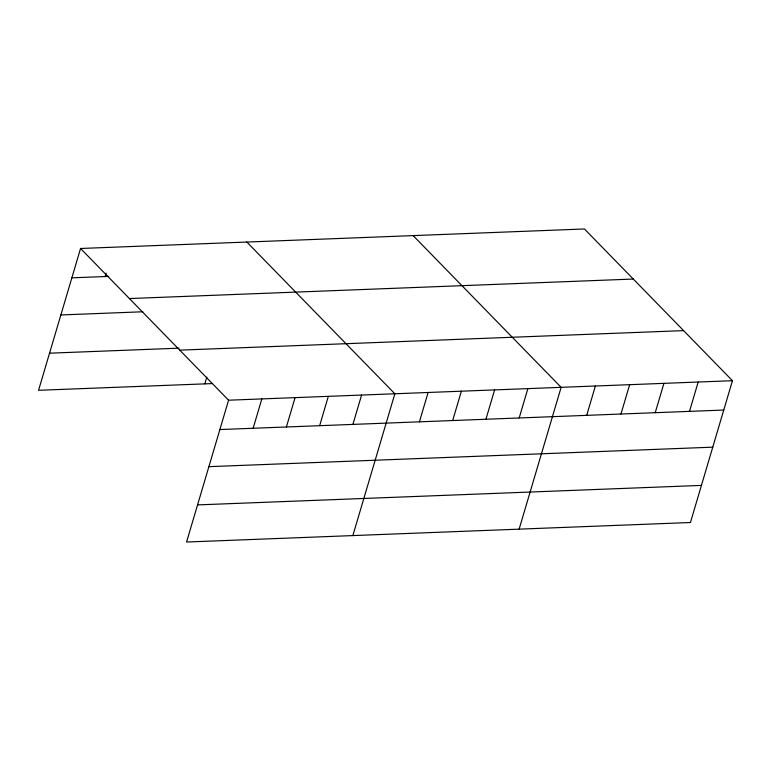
<?xml version="1.0" encoding="UTF-8"?>
<svg xmlns="http://www.w3.org/2000/svg" width="771" height="771" viewBox="0 0 771 771"><rect width="100%" height="100%" fill="white"/><g stroke="black" fill="none" stroke-linecap="round" stroke-linejoin="round"><path stroke-width="1.16" d="M80.56 248.484L228.573 400.207L186.563 542.023L690.44 522.516L732.45 380.701L584.437 228.977L80.56 248.484L38.55 390.299L211.958 383.592M105.126 276.548L106.128 273.156M204.826 383.862L206.83 377.115M253.139 428.271L261.832 398.915M286.388 426.98L295.081 397.634M319.647 425.688L328.34 396.342M352.906 424.407L361.599 395.051M352.848 535.585L394.848 393.769L246.836 242.046M419.414 421.833L428.107 392.478M452.673 420.542L461.366 391.196M485.923 419.251L494.616 389.904M519.182 417.969L527.875 388.613M519.124 529.147L561.134 387.331L413.121 235.608M586.702 415.347L595.395 386.001M620.963 414.027L629.656 384.681M655.225 412.697L663.927 383.351M689.496 411.377L698.189 382.021M71.867 277.83L108.682 276.404M129.403 298.55L633.28 279.044M60.87 314.954L142.828 311.773M49.546 353.185L179.007 348.174M179.73 350.14L683.607 330.624M228.573 400.207L732.45 380.701M219.88 429.553L723.757 410.047M208.883 466.667L712.761 447.161M197.559 504.909L701.437 485.402"/></g></svg>
